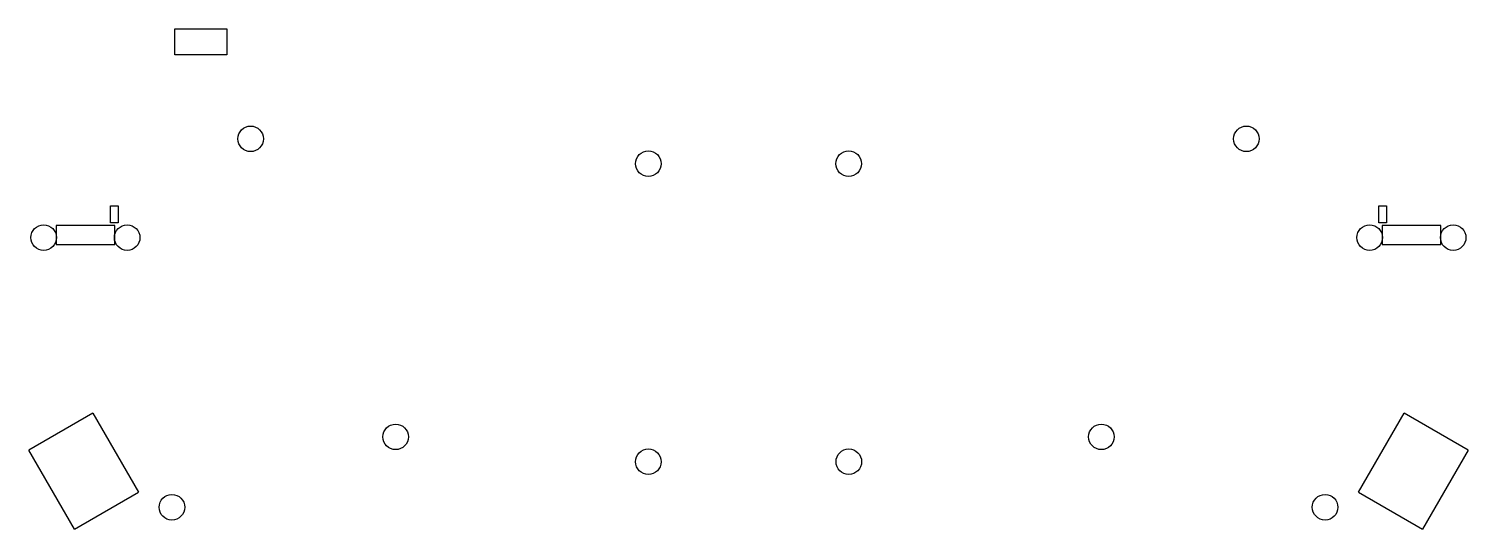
# Model space of a CAD drawing. Extents: x 71 to 346, y -151 to -55.
import ezdxf

# ---------------------------------------------------------------- set-up
doc = ezdxf.new("R2010")
doc.units = 0
doc.layers.add('BLACK', color=7, linetype='CONTINUOUS')

msp = doc.modelspace()

# ---------------------------------------------------------------- linework, layer by layer
at = {"layer": 'BLACK', "linetype": 'CONTINUOUS'}
for p, q in [((98.6574, -59.85), (98.6574, -54.85)), ((98.6574, -54.85), (108.657, -54.85)), ((108.657, -54.85), (108.657, -59.85)), ((108.657, -59.85), (98.6574, -59.85)), ((86.3214, -88.7837), (87.7814, -88.7837)), ((86.3214, -92.0837), (86.3214, -88.7837)), ((87.7814, -88.7837), (87.7814, -92.0837)), ((329.373, -88.7837), (330.833, -88.7837)), ((329.373, -92.0837), (329.373, -88.7837)), ((330.833, -88.7837), (330.833, -92.0837)), ((87.1424, -92.6), (75.9424, -92.6)), ((75.9424, -92.6), (75.9424, -96.2)), ((87.7814, -92.0837), (86.3214, -92.0837)), ((87.1424, -96.2), (87.1424, -92.6)), ((330.833, -92.0837), (329.373, -92.0837)), ((341.206, -92.6), (330.006, -92.6)), ((330.006, -92.6), (330.006, -96.2)), ((341.206, -96.2), (341.206, -92.6)), ((75.9424, -96.2), (87.1424, -96.2)), ((330.006, -96.2), (341.206, -96.2)), ((82.9791, -128.561), (70.6815, -135.661)), ((82.9791, -128.561), (91.7291, -143.717)), ((325.425, -143.717), (334.175, -128.561)), ((346.472, -135.661), (334.175, -128.561)), ((79.4315, -150.817), (70.6815, -135.661)), ((346.472, -135.661), (337.722, -150.817)), ((79.4315, -150.817), (91.7291, -143.717)), ((325.425, -143.717), (337.722, -150.817))]:
    msp.add_line(p, q, dxfattribs=at)
at = {"layer": 'BLACK'}
for centre in [(113.182, -75.9587), (303.972, -75.9587), (189.382, -80.7212), (227.772, -80.7212), (73.5324, -94.9), (89.5324, -94.9), (327.596, -94.9), (343.596, -94.9), (140.964, -133.109), (276.19, -133.109), (189.382, -137.871), (227.797, -137.871), (98.1011, -146.602), (319.053, -146.602)]:
    msp.add_circle(centre, 2.45, dxfattribs=at)

doc.saveas('drawing.dxf')
